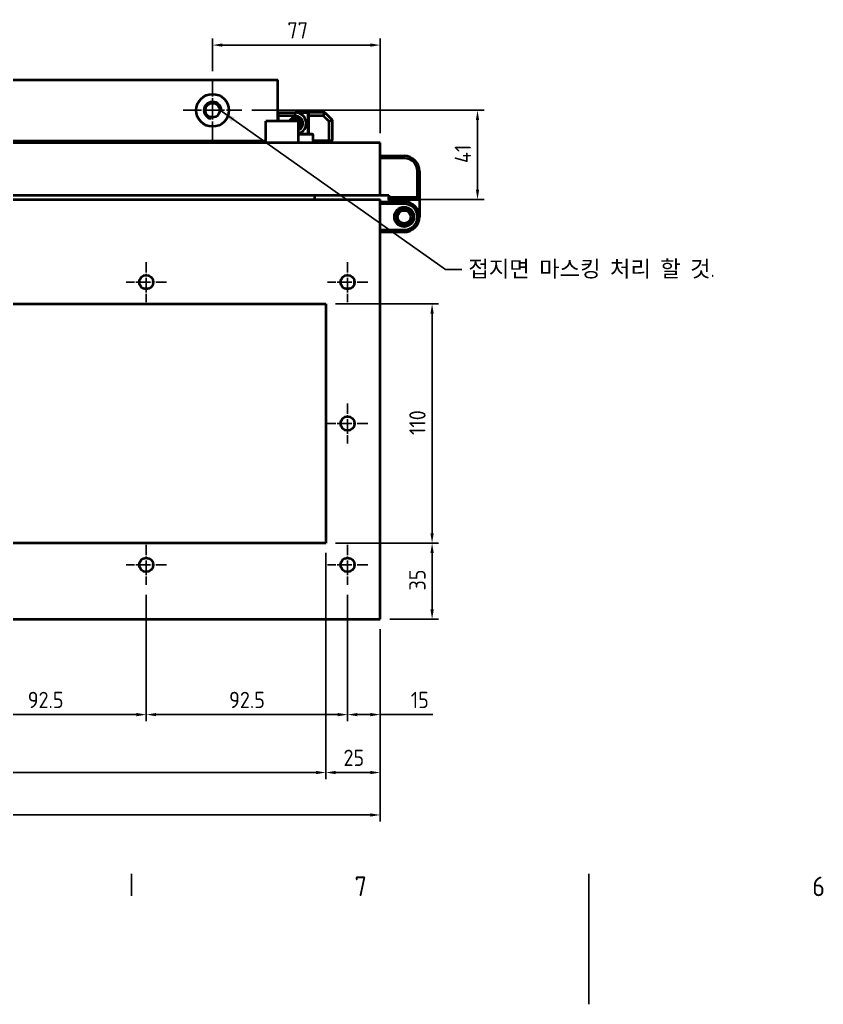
# Model space of a CAD drawing. Header units: millimetres. Extents: x 0 to 2523, y 0 to 1782.
# Drawn here: x 1000 to 1369.2, y 0 to 452.7 of the extents above; entities that cross this region are included whole.
import ezdxf

# ---------------------------------------------------------------- set-up
doc = ezdxf.new("R2010")
doc.units = ezdxf.units.MM
doc.header["$LTSCALE"] = 3
doc.linetypes.add('CHAIN', pattern=[0.3543, 0.2362, -0.0295, 0.0591, -0.0295])
doc.layers.get('0').update_dxf_attribs({"color": 3, "lineweight": 25})
for name, color, linetype, lineweight in [('가시적인 것(ISO)', 3, 'Continuous', 40), ('가시적인 좁은 것(ISO)', 3, 'Continuous', 35), ('경계(ISO)', 7, 'Continuous', 25), ('기호(ISO)', 5, 'Continuous', 25), ('중심 표식(ISO)', 1, 'Continuous', 25), ('치수(ISO)', 2, 'Continuous', 25)]:
    doc.layers.add(name, color=color, linetype=linetype, lineweight=lineweight)
doc.styles.add('문자 텍스트_PSTEK_POSCO', font='isocp.shx')
doc.styles.add('치수 텍스트_PSTEK_POSCO', font='isocp.shx')
doc.dimstyles.new('치수_PSTEK_POSCO', dxfattribs={"dimscale": 3, "dimtxt": 2.5, "dimasz": 1.5, "dimexe": 1, "dimexo": 1.5, "dimgap": 1, "dimtad": 1, "dimrnd": 1e-08, "dimdsep": 46, "dimtxsty": '치수 텍스트_PSTEK_POSCO', "dimcen": 0.09, "dimdle": 10, "dimclrd": 7, "dimclre": 7, "dimclrt": 2, "dimadec": 1, "dimazin": 2, "dimtfac": 1, "dimtmove": 0, "dimatfit": 3, "dimfxl": 0, "dimtolj": 1, "dimlwd": -1, "dimlwe": -1, "dimarcsym": 0})
doc.dimstyles.new('치수_PSTEK_POSCO$7', dxfattribs={"dimscale": 3, "dimtxt": 2.5, "dimasz": 2.5, "dimexe": 1, "dimexo": 1.5, "dimgap": 1, "dimtad": 1, "dimrnd": 1e-08, "dimdsep": 46, "dimtxsty": '치수 텍스트_PSTEK_POSCO', "dimcen": 0.09, "dimdle": 10, "dimclrd": 7, "dimclre": 7, "dimclrt": 2, "dimadec": 1, "dimazin": 2, "dimtfac": 1, "dimtmove": 0, "dimatfit": 3, "dimfxl": 0, "dimtolj": 1, "dimlwd": -1, "dimlwe": -1, "dimarcsym": 0})

# ---------------------------------------------------------------- blocks, each defined once
blk = doc.blocks.new('경계 Default Border')
at = {"layer": '경계(ISO)'}
blk.add_line((350.42, 20), (350.42, 16.6), dxfattribs=at)
at = {"layer": '경계(ISO)', "flags": 128}
blk.add_lwpolyline([(420.5, 0), (420.5, 20)], dxfattribs=at)
at = {"layer": '경계(ISO)', "color": 2, "char_height": 3, "attachment_point": 7, "style": '문자 텍스트_PSTEK_POSCO'}
for s, insert in [('7', (384.6, 16.59)), ('6', (454.69, 16.57))]:
    blk.add_mtext(s, dxfattribs=dict(at, insert=insert))
blk = doc.blocks.new('*D24')
at = {"layer": 'Defpoints', "color": 0}
for p in [(1140.58, 212.05), (1165.58, 177.05), (1189.43, 177.05)]:
    blk.add_point(p, dxfattribs=at)
at = {"layer": '치수(ISO)', "color": 7}
for p, q in [((1145.08, 212.05), (1192.43, 212.05)), ((1189.43, 207.55), (1189.43, 181.55)), ((1170.08, 177.05), (1192.43, 177.05))]:
    blk.add_line(p, q, dxfattribs=at)
for points in [[(1188.68, 207.55), (1190.18, 207.55), (1189.43, 212.05)], [(1188.68, 181.55), (1190.18, 181.55), (1189.43, 177.05)]]:
    blk.add_solid(points, dxfattribs=at)
at = {"layer": '치수(ISO)', "color": 2, "insert": (1182.68, 190.27), "char_height": 7.5, "attachment_point": 4, "rotation": 90, "style": '치수 텍스트_PSTEK_POSCO'}
blk.add_mtext('\\A1;35', dxfattribs=at)
blk = doc.blocks.new('*D25')
at = {"layer": 'Defpoints', "color": 0}
for p in [(1140.58, 322.05), (1140.58, 212.05), (1189.43, 212.05)]:
    blk.add_point(p, dxfattribs=at)
at = {"layer": '치수(ISO)', "color": 7}
for p, q in [((1145.08, 322.05), (1192.43, 322.05)), ((1189.43, 317.55), (1189.43, 216.55)), ((1145.08, 212.05), (1192.43, 212.05))]:
    blk.add_line(p, q, dxfattribs=at)
for points in [[(1188.68, 317.55), (1190.18, 317.55), (1189.43, 322.05)], [(1188.68, 216.55), (1190.18, 216.55), (1189.43, 212.05)]]:
    blk.add_solid(points, dxfattribs=at)
at = {"layer": '치수(ISO)', "color": 2, "insert": (1182.68, 261.8), "char_height": 7.5, "attachment_point": 4, "rotation": 90, "style": '치수 텍스트_PSTEK_POSCO'}
blk.add_mtext('\\A1;110', dxfattribs=at)
blk = doc.blocks.new('*D27')
at = {"layer": 'Defpoints', "color": 0}
for p in [(765.58, 177.05), (1165.58, 177.05), (1165.58, 87.05)]:
    blk.add_point(p, dxfattribs=at)
at = {"layer": '치수(ISO)', "color": 7}
for p, q in [((765.58, 172.55), (765.58, 84.05)), ((1165.58, 172.55), (1165.58, 84.05)), ((770.08, 87.05), (1161.08, 87.05))]:
    blk.add_line(p, q, dxfattribs=at)
for points in [[(770.08, 87.8), (770.08, 86.3), (765.58, 87.05)], [(1161.08, 87.8), (1161.08, 86.3), (1165.58, 87.05)]]:
    blk.add_solid(points, dxfattribs=at)
at = {"layer": '치수(ISO)', "color": 2, "insert": (958.46, 93.8), "char_height": 7.5, "attachment_point": 4, "style": '치수 텍스트_PSTEK_POSCO'}
blk.add_mtext('\\A1;400', dxfattribs=at)
blk = doc.blocks.new('*D32')
at = {"layer": 'Defpoints', "color": 0}
for p in [(1150.58, 192.8), (1165.58, 177.05), (1165.58, 133.2)]:
    blk.add_point(p, dxfattribs=at)
at = {"layer": '치수(ISO)', "color": 7}
for p, q in [((1150.58, 188.3), (1150.58, 130.2)), ((1165.58, 172.55), (1165.58, 130.2)), ((1155.08, 133.2), (1161.08, 133.2)), ((1165.58, 133.2), (1189.72, 133.2))]:
    blk.add_line(p, q, dxfattribs=at)
for points in [[(1155.08, 133.95), (1155.08, 132.45), (1150.58, 133.2)], [(1161.08, 133.95), (1161.08, 132.45), (1165.58, 133.2)]]:
    blk.add_solid(points, dxfattribs=at)
at = {"layer": '치수(ISO)', "color": 2, "insert": (1179.66, 139.95), "char_height": 7.5, "attachment_point": 4, "style": '치수 텍스트_PSTEK_POSCO'}
blk.add_mtext('\\A1;15', dxfattribs=at)
blk = doc.blocks.new('*D39')
at = {"layer": 'Defpoints', "color": 0}
for p in [(965.58, 192.8), (1058.08, 192.8), (1058.08, 133.2)]:
    blk.add_point(p, dxfattribs=at)
at = {"layer": '치수(ISO)', "color": 7}
for p, q in [((965.58, 188.3), (965.58, 130.2)), ((1058.08, 188.3), (1058.08, 130.2)), ((970.08, 133.2), (1053.58, 133.2))]:
    blk.add_line(p, q, dxfattribs=at)
for points in [[(970.08, 133.95), (970.08, 132.45), (965.58, 133.2)], [(1053.58, 133.95), (1053.58, 132.45), (1058.08, 133.2)]]:
    blk.add_solid(points, dxfattribs=at)
at = {"layer": '치수(ISO)', "color": 2, "insert": (1003.65, 139.95), "char_height": 7.5, "attachment_point": 4, "style": '치수 텍스트_PSTEK_POSCO'}
blk.add_mtext('\\A1;92.5', dxfattribs=at)
blk = doc.blocks.new('*D40')
at = {"layer": 'Defpoints', "color": 0}
for p in [(1058.08, 192.8), (1150.58, 192.8), (1150.58, 133.2)]:
    blk.add_point(p, dxfattribs=at)
at = {"layer": '치수(ISO)', "color": 7}
for p, q in [((1058.08, 188.3), (1058.08, 130.2)), ((1150.58, 188.3), (1150.58, 130.2)), ((1062.58, 133.2), (1146.08, 133.2))]:
    blk.add_line(p, q, dxfattribs=at)
for points in [[(1062.58, 133.95), (1062.58, 132.45), (1058.08, 133.2)], [(1146.08, 133.95), (1146.08, 132.45), (1150.58, 133.2)]]:
    blk.add_solid(points, dxfattribs=at)
at = {"layer": '치수(ISO)', "color": 2, "insert": (1096.15, 139.95), "char_height": 7.5, "attachment_point": 4, "style": '치수 텍스트_PSTEK_POSCO'}
blk.add_mtext('\\A1;92.5', dxfattribs=at)
blk = doc.blocks.new('*D42')
at = {"layer": 'Defpoints', "color": 0}
for p in [(1102.08, 411.05), (1165.58, 370.05), (1210.3, 370.05)]:
    blk.add_point(p, dxfattribs=at)
at = {"layer": '치수(ISO)', "color": 7}
for p, q in [((1106.58, 411.05), (1213.3, 411.05)), ((1210.3, 406.55), (1210.3, 374.55)), ((1170.08, 370.05), (1213.3, 370.05))]:
    blk.add_line(p, q, dxfattribs=at)
for points in [[(1209.55, 406.55), (1211.05, 406.55), (1210.3, 411.05)], [(1209.55, 374.55), (1211.05, 374.55), (1210.3, 370.05)]]:
    blk.add_solid(points, dxfattribs=at)
at = {"layer": '치수(ISO)', "color": 2, "insert": (1203.55, 386.8), "char_height": 7.5, "attachment_point": 4, "rotation": 90, "style": '치수 텍스트_PSTEK_POSCO'}
blk.add_mtext('\\A1;41', dxfattribs=at)
blk = doc.blocks.new('*D43')
at = {"layer": 'Defpoints', "color": 0}
for p in [(790.58, 212.05), (1140.58, 212.05), (790.58, 106.57)]:
    blk.add_point(p, dxfattribs=at)
at = {"layer": '치수(ISO)', "color": 7}
for p, q in [((790.58, 207.55), (790.58, 103.57)), ((1140.58, 207.55), (1140.58, 103.57)), ((1136.08, 106.57), (795.08, 106.57))]:
    blk.add_line(p, q, dxfattribs=at)
for points in [[(795.08, 107.32), (795.08, 105.82), (790.58, 106.57)], [(1136.08, 107.32), (1136.08, 105.82), (1140.58, 106.57)]]:
    blk.add_solid(points, dxfattribs=at)
at = {"layer": '치수(ISO)', "color": 2, "insert": (958.83, 113.32), "char_height": 7.5, "attachment_point": 4, "style": '치수 텍스트_PSTEK_POSCO'}
blk.add_mtext('\\A1;350', dxfattribs=at)
blk = doc.blocks.new('*D44')
at = {"layer": 'Defpoints', "color": 0}
for p in [(1140.58, 212.05), (1165.58, 177.05), (1140.58, 106.57)]:
    blk.add_point(p, dxfattribs=at)
at = {"layer": '치수(ISO)', "color": 7}
for p, q in [((1140.58, 207.55), (1140.58, 103.57)), ((1165.58, 172.55), (1165.58, 103.57)), ((1161.08, 106.57), (1145.08, 106.57))]:
    blk.add_line(p, q, dxfattribs=at)
for points in [[(1145.08, 107.32), (1145.08, 105.82), (1140.58, 106.57)], [(1161.08, 107.32), (1161.08, 105.82), (1165.58, 106.57)]]:
    blk.add_solid(points, dxfattribs=at)
at = {"layer": '치수(ISO)', "color": 2, "insert": (1148.71, 113.32), "char_height": 7.5, "attachment_point": 4, "style": '치수 텍스트_PSTEK_POSCO'}
blk.add_mtext('\\A1;25', dxfattribs=at)
blk = doc.blocks.new('*D46')
at = {"layer": 'Defpoints', "color": 0}
for p in [(1165.58, 441.05), (1088.58, 424.55), (1165.58, 396.05)]:
    blk.add_point(p, dxfattribs=at)
at = {"layer": '치수(ISO)', "color": 7}
for p, q in [((1088.58, 429.05), (1088.58, 444.05)), ((1165.58, 400.55), (1165.58, 444.05)), ((1093.08, 441.05), (1161.08, 441.05))]:
    blk.add_line(p, q, dxfattribs=at)
for points in [[(1093.08, 441.8), (1093.08, 440.3), (1088.58, 441.05)], [(1161.08, 441.8), (1161.08, 440.3), (1165.58, 441.05)]]:
    blk.add_solid(points, dxfattribs=at)
at = {"layer": '치수(ISO)', "color": 2, "insert": (1122.96, 447.8), "char_height": 7.5, "attachment_point": 4, "style": '치수 텍스트_PSTEK_POSCO'}
blk.add_mtext('\\A1;77', dxfattribs=at)

msp = doc.modelspace()

# ---------------------------------------------------------------- linework, layer by layer
at = {"layer": '가시적인 것(ISO)'}
for p, q in [((808.5837, 425.0494), (1118.5837, 425.0494)), ((1118.5837, 406.0494), (1118.5837, 425.0494)), ((1118.7837, 410.0494), (1126.5837, 410.0494)), ((1132.3837, 410.0494), (1126.5837, 410.0494)), ((1132.7837, 410.0494), (1132.3837, 410.0494)), ((1132.5837, 408.4666), (1132.5837, 409.8494)), ((1132.5837, 408.4666), (1132.5837, 400.2494)), ((1140.0009, 410.0494), (1132.7837, 410.0494)), ((1140.1423, 409.9908), (1143.5252, 406.608)), ((1128.0837, 406.0494), (1113.0837, 406.0494)), ((1113.0837, 396.0494), (1113.0837, 406.0494)), ((1128.0837, 396.0494), (1128.0837, 406.0494)), ((1143.5837, 406.4666), (1143.5837, 397.2494)), ((1128.0837, 400.0494), (1132.3837, 400.0494)), ((1132.3837, 400.0494), (1132.7837, 400.0494)), ((1132.7837, 400.0494), (1134.3837, 400.0494)), ((1134.5837, 399.8494), (1134.5837, 397.2494)), ((1165.5837, 396.0494), (765.5837, 396.0494)), ((839.5837, 397.0494), (1113.0837, 397.0494)), ((1091.5837, 396.0494), (1091.5837, 397.0494)), ((1134.7837, 397.0494), (1142.0009, 397.0494)), ((1142.0009, 397.0494), (1143.3837, 397.0494)), ((1165.5837, 372.0494), (1165.5837, 396.0494)), ((1165.5837, 390.0494), (1176.5837, 390.0494)), ((1183.5837, 383.0494), (1183.5837, 370.0494)), ((765.5837, 372.0494), (1165.5837, 372.0494)), ((1135.5837, 370.0494), (1135.5837, 372.0494)), ((1165.5837, 372.0494), (1169.5837, 372.0494)), ((1169.5837, 372.0494), (1169.5837, 371.0494)), ((765.5837, 370.0494), (1165.5837, 370.0494)), ((1165.5837, 177.0494), (1165.5837, 370.0494)), ((1165.5837, 369.0494), (1176.5837, 369.0494)), ((1169.5837, 370.0494), (1169.5837, 371.0494)), ((1169.5837, 370.0494), (1183.5837, 370.0494)), ((1169.5837, 370.0494), (1169.5837, 369.0494)), ((1183.5837, 370.0494), (1182.5837, 371.0494)), ((1183.5837, 370.0494), (1183.5837, 362.0494)), ((1176.5837, 355.0494), (1165.5837, 355.0494)), ((1153.5837, 333.2994), (1153.5837, 330.7994)), ((790.5837, 322.0494), (1140.5837, 322.0494)), ((1140.5837, 322.0494), (1140.5837, 212.0494)), ((1140.5837, 212.0494), (790.5837, 212.0494)), ((765.5837, 177.0494), (1165.5837, 177.0494))]:
    msp.add_line(p, q, dxfattribs=at)
for centre, radius in [((1088.5837, 411.0494), 7.5), ((1088.5837, 411.0494), 3.3235), ((1176.5837, 362.0494), 4.5), ((1176.5837, 362.0494), 4), ((1176.5837, 362.0494), 3), ((1058.0837, 332.0494), 3.25), ((1150.5837, 332.0494), 3.25), ((1150.5837, 267.0494), 3.25), ((1058.0837, 202.0494), 3.25), ((1150.5837, 202.0494), 3.25)]:
    msp.add_circle(centre, radius, dxfattribs=at)
for centre, radius, start, end in [((1118.7837, 409.8494), 0.2, 90, 180), ((1126.5837, 405.0494), 2.65, 304.474385, 157.829843), ((1126.5837, 405.0494), 2.6, 305.234418, 157.380135), ((1126.5837, 405.0494), 5, 287.457603, 90), ((1132.7837, 409.8494), 0.2, 90, 180), ((1140.0009, 409.8494), 0.2, 45, 90), ((1126.5837, 405.0494), 2.1, 315.585012, 151.56294), ((1143.3837, 406.4666), 0.2, 0, 45), ((1132.7837, 400.2494), 0.2, 180, 270), ((1134.3837, 399.8494), 0.2, 0, 90), ((1134.7837, 397.2494), 0.2, 180, 270), ((1143.3837, 397.2494), 0.2, 270, 0), ((1176.5837, 383.0494), 7, 0, 90), ((1176.5837, 362.0494), 7, 270, 90)]:
    msp.add_arc(centre, radius, start, end, dxfattribs=at)
for points, knots in [([(1124.3622, 406.4942), (1124.2926, 406.3872), (1124.2148, 406.25), (1124.1406, 406.0759), (1124.1351, 406.0627), (1124.1297, 406.0494)], [0, 0, 0, 0, 0.0657085329, 0.0657085329, 0.0710030887, 0.0710030887, 0.0710030887, 0.0710030887]), ([(1124.5535, 406.7525), (1124.5341, 406.7294), (1124.4953, 406.6827), (1124.4369, 406.603), (1124.4264, 406.5885), (1124.4157, 406.5732)], [0, 0, 0, 0, 0.053116422, 0.053116422, 0.0640981949, 0.0640981949, 0.0640981949, 0.0640981949]), ([(1124.5679, 406.7695), (1124.5678, 406.7695), (1124.5678, 406.7694), (1124.5674, 406.7689), (1124.5666, 406.7681), (1124.5646, 406.7657), (1124.5634, 406.7642), (1124.5618, 406.7624)], [0.006297693, 0.006297693, 0.006297693, 0.006297693, 0.0084358314, 0.0084358314, 0.0151647689, 0.0151647689, 0.0217175934, 0.0217175934, 0.0217175934, 0.0217175934])]:
    msp.add_open_spline(points, degree=3, knots=knots, dxfattribs=at)
msp.add_open_spline([(1124.2197, 406.2467), (1124.1889, 406.1857), (1124.1584, 406.1198), (1124.1297, 406.0494)], degree=3, dxfattribs=at)
at = {"layer": '가시적인 좁은 것(ISO)'}
for p, q in [((1118.7837, 408.4666), (1118.5837, 408.4666)), ((1118.7837, 410.0494), (1118.7837, 409.9908)), ((1118.7837, 408.608), (1118.7837, 409.9908)), ((1118.7837, 409.9908), (1126.5837, 409.9908)), ((1118.7837, 408.608), (1118.7837, 408.4666)), ((1126.5837, 408.608), (1118.7837, 408.608)), ((1118.7837, 408.4666), (1118.7837, 406.0494)), ((1126.5837, 408.4666), (1118.7837, 408.4666)), ((1126.5837, 409.9908), (1126.5837, 410.0494)), ((1126.5837, 408.608), (1126.5837, 409.9908)), ((1126.5837, 408.608), (1126.5837, 408.4666)), ((1132.3837, 409.8494), (1127.9837, 409.8494)), ((1132.3837, 409.8494), (1132.3837, 410.0494)), ((1132.3837, 409.8494), (1132.5837, 409.8494)), ((1132.3837, 400.2494), (1132.3837, 409.8494)), ((1132.7837, 408.4666), (1132.5837, 408.4666)), ((1132.7837, 410.0494), (1132.7837, 409.9908)), ((1132.7837, 408.608), (1132.7837, 409.9908)), ((1140.0009, 409.9908), (1132.7837, 409.9908)), ((1139.4281, 408.608), (1132.7837, 408.608)), ((1132.7837, 408.608), (1132.7837, 408.4666)), ((1139.4281, 408.4666), (1132.7837, 408.4666)), ((1132.7837, 408.4666), (1132.7837, 400.2494)), ((1140.0009, 409.9908), (1139.4281, 408.608)), ((1139.4281, 408.4666), (1139.4281, 408.608)), ((1139.5281, 408.5666), (1139.4281, 408.4666)), ((1142.0009, 405.8938), (1139.4281, 408.4666)), ((1140.1009, 409.9494), (1139.5281, 408.5666)), ((1142.1009, 405.9938), (1139.5281, 408.5666)), ((1140.0009, 410.0494), (1140.0009, 409.9908)), ((1140.1009, 409.9494), (1140.1423, 409.9908)), ((1140.1009, 409.9494), (1143.4837, 406.5666)), ((1142.1009, 405.9938), (1142.0009, 405.8938)), ((1142.0009, 397.2494), (1142.0009, 405.8938)), ((1142.1423, 405.8938), (1142.0009, 405.8938)), ((1143.4837, 406.5666), (1142.1009, 405.9938)), ((1143.5252, 406.4666), (1142.1423, 405.8938)), ((1142.1423, 397.2494), (1142.1423, 405.8938)), ((1143.5252, 406.608), (1143.4837, 406.5666)), ((1143.5252, 406.4666), (1143.5252, 397.2494)), ((1143.5252, 406.4666), (1143.5837, 406.4666)), ((1128.0837, 400.2494), (1132.3837, 400.2494)), ((1132.5837, 400.2494), (1132.3837, 400.2494)), ((1132.3837, 400.0494), (1132.3837, 400.2494)), ((1132.5837, 400.2494), (1132.7837, 400.2494)), ((1132.7837, 400.2494), (1134.3837, 400.2494)), ((1132.7837, 400.2494), (1132.7837, 400.0494)), ((1134.3837, 400.0494), (1134.3837, 400.2494)), ((1134.5837, 399.8494), (1134.7837, 399.8494)), ((1134.7837, 399.8494), (1134.7837, 397.2494)), ((1134.5837, 397.2494), (1134.7837, 397.2494)), ((1134.7837, 397.2494), (1142.0009, 397.2494)), ((1134.7837, 397.2494), (1134.7837, 397.0494)), ((1142.0009, 397.0494), (1142.0009, 397.2494)), ((1142.0009, 397.2494), (1142.1423, 397.2494)), ((1142.1423, 397.2494), (1143.5252, 397.2494)), ((1143.5837, 397.2494), (1143.5252, 397.2494)), ((1176.5837, 389.0494), (1176.5837, 390.0494)), ((1176.5837, 389.0494), (1165.5837, 389.0494)), ((1182.5837, 383.0494), (1182.5837, 371.0494)), ((1182.5837, 383.0494), (1183.5837, 383.0494)), ((1176.5837, 368.0494), (1165.5837, 368.0494)), ((1182.5837, 371.0494), (1169.5837, 371.0494)), ((1176.5837, 368.0494), (1176.5837, 369.0494)), ((1165.5837, 356.0494), (1176.5837, 356.0494)), ((1176.5837, 356.0494), (1176.5837, 355.0494))]:
    msp.add_line(p, q, dxfattribs=at)
for centre, radius, start, end in [((1088.5837, 411.0494), 4, 350, 260), ((1126.5837, 405.0494), 2.85, 301.756864, 159.459022), ((1126.5837, 405.0494), 4.9414, 287.671334, 90), ((1126.5837, 405.0494), 3.5586, 294.930383, 90), ((1126.5837, 405.0494), 3.4172, 296.03764, 90), ((1134.3837, 399.8494), 0.4, 0, 90), ((1176.5837, 383.0494), 6, 0, 90)]:
    msp.add_arc(centre, radius, start, end, dxfattribs=at)
for centre, major_axis, ratio, start_param, end_param in [((1118.7837, 409.8494), (-0.2, 0), 0.70710678, 4.71238898, 6.28318531), ((1118.7837, 408.4666), (-0.2, 0), 0.70710678, 4.71238898, 6.28318531), ((1132.7837, 409.8494), (-0.2, 0), 0.70710678, 4.71238898, 6.28318531), ((1132.7837, 408.4666), (-0.2, 0), 0.70710678, 4.71238898, 6.28318531), ((1139.4281, 408.4666), (-0.1848, 0.0765), 0.67859834, 4.43837478, 4.98640318), ((1140.0009, 409.8494), (-0.1848, 0.0765), 0.67859834, 4.43837478, 4.98640318), ((1142.0009, 405.8938), (-0.0765, 0.1848), 0.67859834, 4.43837478, 4.98640319), ((1143.3837, 406.4666), (-0.0765, 0.1848), 0.67859834, 4.43837478, 4.98640318), ((1142.0009, 397.2494), (0, -0.2), 0.70710678, 0, 1.57079633), ((1143.3837, 397.2494), (0, -0.2), 0.70710678, 0, 1.57079633)]:
    msp.add_ellipse(centre, major_axis=major_axis, ratio=ratio, start_param=start_param, end_param=end_param, dxfattribs=at)
for points, knots in [([(1182.5837, 362.0494), (1182.5838, 362.3931), (1182.5544, 362.7345), (1182.4957, 363.0734), (1182.4918, 363.096), (1182.488, 363.1173), (1182.4836, 363.1412), (1182.4217, 363.4757), (1182.332, 363.8026), (1182.2145, 364.1217), (1182.1977, 364.1673), (1182.1811, 364.2109), (1182.1625, 364.258), (1182.0506, 364.5405), (1181.9183, 364.8127), (1181.7654, 365.0744), (1181.7145, 365.1617), (1181.6623, 365.2461), (1181.6057, 365.3327), (1181.3793, 365.6791), (1181.119, 365.9994), (1180.8264, 366.2921), (1180.5703, 366.5481), (1180.2935, 366.779), (1179.9958, 366.9848), (1179.9533, 367.0142), (1179.9094, 367.0437), (1179.867, 367.0714), (1179.5703, 367.2654), (1179.2589, 367.4318), (1178.9329, 367.5704), (1178.8864, 367.5902), (1178.8375, 367.6103), (1178.7923, 367.6282), (1178.4534, 367.7624), (1178.105, 367.8648), (1177.7472, 367.9355), (1177.7234, 367.9403), (1177.698, 367.9451), (1177.6755, 367.9493), (1177.3152, 368.016), (1176.9513, 368.0494), (1176.5837, 368.0494)], [0.5, 0.5, 0.5, 0.5, 0.55859375, 0.55859375, 0.55859375, 0.5625, 0.5625, 0.5625, 0.6171875, 0.6171875, 0.6171875, 0.625, 0.625, 0.625, 0.671875, 0.671875, 0.671875, 0.6875, 0.6875, 0.6875, 0.75, 0.75, 0.75, 0.8046875, 0.8046875, 0.8046875, 0.8125, 0.8125, 0.8125, 0.8671875, 0.8671875, 0.8671875, 0.875, 0.875, 0.875, 0.93359375, 0.93359375, 0.93359375, 0.9375, 0.9375, 0.9375, 1, 1, 1, 1]), ([(1176.5837, 356.0494), (1176.928, 356.0494), (1177.2693, 356.0788), (1177.6079, 356.1375), (1177.6304, 356.1414), (1177.6516, 356.1452), (1177.6755, 356.1496), (1178.0101, 356.2115), (1178.3369, 356.3012), (1178.656, 356.4186), (1178.7016, 356.4354), (1178.7452, 356.452), (1178.7923, 356.4707), (1179.0749, 356.5825), (1179.347, 356.7149), (1179.6087, 356.8677), (1179.696, 356.9187), (1179.7804, 356.9708), (1179.867, 357.0274), (1180.2134, 357.2539), (1180.5337, 357.5141), (1180.8264, 357.8068), (1181.0825, 358.0628), (1181.3134, 358.3397), (1181.5191, 358.6373), (1181.5485, 358.6798), (1181.578, 358.7238), (1181.6057, 358.7662), (1181.7997, 359.0629), (1181.9661, 359.3742), (1182.1047, 359.7002), (1182.1246, 359.7468), (1182.1446, 359.7957), (1182.1625, 359.8409), (1182.2967, 360.1798), (1182.3991, 360.5281), (1182.4699, 360.886), (1182.4746, 360.9098), (1182.4794, 360.9351), (1182.4836, 360.9576), (1182.5503, 361.3182), (1182.5837, 361.6828), (1182.5837, 362.0494)], [0, 0, 0, 0, 0.05859375, 0.05859375, 0.05859375, 0.0625, 0.0625, 0.0625, 0.1171875, 0.1171875, 0.1171875, 0.125, 0.125, 0.125, 0.171875, 0.171875, 0.171875, 0.1875, 0.1875, 0.1875, 0.25, 0.25, 0.25, 0.3046875, 0.3046875, 0.3046875, 0.3125, 0.3125, 0.3125, 0.3671875, 0.3671875, 0.3671875, 0.375, 0.375, 0.375, 0.43359375, 0.43359375, 0.43359375, 0.4375, 0.4375, 0.4375, 0.5, 0.5, 0.5, 0.5])]:
    msp.add_open_spline(points, degree=3, knots=knots, dxfattribs=at)
at = {"layer": '중심 표식(ISO)', "linetype": 'CHAIN', "ltscale": 10.000767}
for p, q in [((1088.5837, 424.5494), (1088.5837, 397.5494)), ((1102.0837, 411.0494), (1075.0837, 411.0494))]:
    msp.add_line(p, q, dxfattribs=at)
at = {"layer": '중심 표식(ISO)', "linetype": 'CHAIN', "ltscale": 6.852346}
for p, q in [((1058.0837, 341.2994), (1058.0837, 322.7994)), ((1150.5837, 341.2994), (1150.5837, 322.7994)), ((1067.3337, 332.0494), (1048.8337, 332.0494)), ((1159.8337, 332.0494), (1141.3337, 332.0494)), ((1150.5837, 276.2994), (1150.5837, 257.7994)), ((1159.8337, 267.0494), (1141.3337, 267.0494)), ((1058.0837, 211.2994), (1058.0837, 192.7994)), ((1150.5837, 211.2994), (1150.5837, 192.7994)), ((1067.3337, 202.0494), (1048.8337, 202.0494)), ((1159.8337, 202.0494), (1141.3337, 202.0494))]:
    msp.add_line(p, q, dxfattribs=at)

# ---------------------------------------------------------------- block references
at = {"xscale": 3, "yscale": 3, "zscale": 3}
msp.add_blockref('경계 Default Border', (0, 0), dxfattribs=at)

# ---------------------------------------------------------------- texts
at = {"layer": '기호(ISO)', "color": 2, "insert": (1206.0817, 337.7955), "char_height": 7.5, "width": 131.594152, "attachment_point": 4, "style": '치수 텍스트_PSTEK_POSCO'}
msp.add_mtext('{\\fISOCP|b0|i0;\\H7.5000;접지면 마스킹 처리 할 것.}', dxfattribs=at)

# ---------------------------------------------------------------- dimensions: what is measured, and where the dimension line sits
at = {"layer": '치수(ISO)', "color": 7}
for base, p1, p2, angle, override, picture, middle in [((1165.5837, 441.0494), (1088.5837, 424.5494), (1165.5837, 396.0494), 180, {"dimdec": 2, "dimtp": 0, "dimtm": 0, "dimtdec": 2, "dimtofl": 0, "dimatfit": 1}, '*D46', (1127.0837, 441.0494)), ((1210.2998, 370.0494), (1102.0837, 411.0494), (1165.5837, 370.0494), 90, {"dimdec": 2, "dimtp": 0, "dimtm": 0, "dimtdec": 2, "dimtofl": 0, "dimatfit": 1}, '*D42', (1210.2998, 390.5494)), ((1189.4253, 212.0494), (1140.5837, 322.0494), (1140.5837, 212.0494), 90, {"dimdec": 2, "dimtp": 0, "dimtm": 0, "dimtdec": 2, "dimtofl": 0, "dimatfit": 1}, '*D25', (1189.4253, 267.0494)), ((790.5837, 106.573), (1140.5837, 212.0494), (790.5837, 212.0494), 180, {"dimdec": 2, "dimtp": 0, "dimtm": 0, "dimtdec": 2, "dimtofl": 0, "dimatfit": 1}, '*D43', (965.5837, 106.573)), ((1189.4253, 177.0494), (1140.5837, 212.0494), (1165.5837, 177.0494), 90, {"dimdec": 2, "dimtp": 0, "dimtm": 0, "dimtdec": 2, "dimtofl": 0, "dimatfit": 1}, '*D24', (1189.4253, 194.5494)), ((1058.0837, 133.1998), (965.5837, 192.7994), (1058.0837, 192.7994), 180, {"dimdec": 2, "dimtp": 0, "dimtm": 0, "dimtdec": 2, "dimtofl": 0, "dimatfit": 1}, '*D39', (1011.8337, 133.1998)), ((1150.5837, 133.1998), (1058.0837, 192.7994), (1150.5837, 192.7994), 180, {"dimdec": 2, "dimtp": 0, "dimtm": 0, "dimtdec": 2, "dimtofl": 0, "dimatfit": 1}, '*D40', (1104.3337, 133.1998)), ((1165.5837, 133.1998), (1150.5837, 192.7994), (1165.5837, 177.0494), 180, {"dimdec": 2, "dimtp": 0, "dimtm": 0, "dimtdec": 2, "dimtofl": 0, "dimatfit": 2}, '*D32', (1183.1933, 133.1998))]:
    dim = msp.add_linear_dim(base=base, p1=p1, p2=p2, angle=angle, dimstyle='치수_PSTEK_POSCO', override=override, dxfattribs=at)
    dim.commit()
    dim.dimension.update_dxf_attribs({"geometry": picture, "text_midpoint": middle, "dimtype": 160})
for base, p1, p2, picture, middle in [((1140.5837, 106.573), (1165.5837, 177.0494), (1140.5837, 212.0494), '*D44', (1153.0837, 106.573)), ((1165.5837, 87.0494), (765.5837, 177.0494), (1165.5837, 177.0494), '*D27', (965.5837, 87.0494))]:
    dim = msp.add_linear_dim(base=base, p1=p1, p2=p2, dimstyle='치수_PSTEK_POSCO', override={"dimdec": 2, "dimtp": 0, "dimtm": 0, "dimtdec": 2, "dimtofl": 0, "dimatfit": 1}, dxfattribs=at)
    dim.commit()
    dim.dimension.update_dxf_attribs({"geometry": picture, "text_midpoint": middle, "dimtype": 160})

# ---------------------------------------------------------------- leaders
at = {"layer": '기호(ISO)', "color": 7, "annotation_type": 0, "has_hookline": 1, "hookline_direction": 0, "text_width": 115.8273}
msp.add_leader([(1091.997, 411.0494), (1195.5817, 337.7955), (1203.0817, 337.7955)], dimstyle='치수_PSTEK_POSCO$7', override={"dimtad": 0}, dxfattribs=at)

doc.saveas('drawing.dxf')
